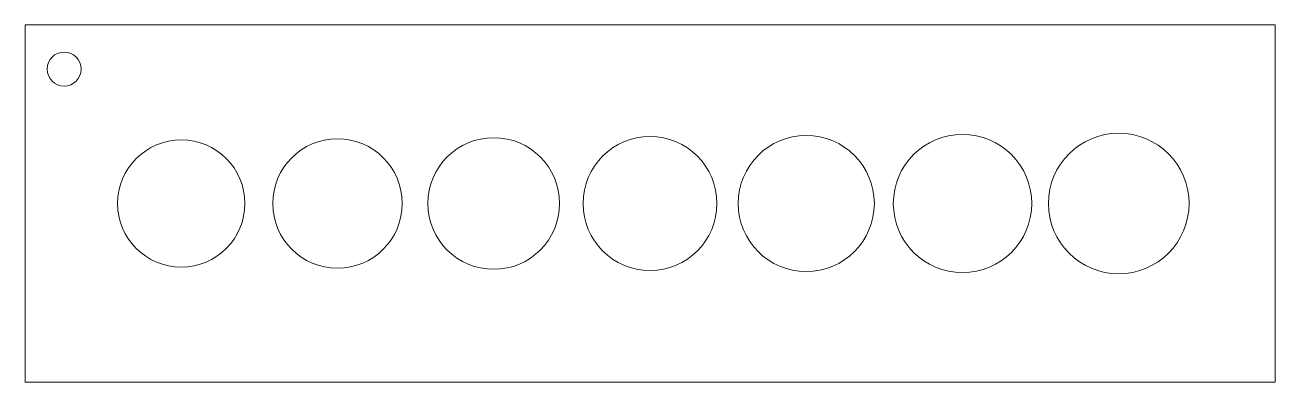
# Model space of a CAD drawing. Header units: millimetres. Extents: x -188 to -132, y -54.1 to -38.1.
import ezdxf

# ---------------------------------------------------------------- set-up
doc = ezdxf.new("R2010")
doc.units = ezdxf.units.MM

msp = doc.modelspace()

# ---------------------------------------------------------------- linework, layer by layer
at = {"color": 7, "linetype": 'Continuous', "lineweight": 15}
for p, q in [((-187.975, -38.135), (-187.975, -54.135)), ((-131.975, -38.135), (-187.975, -38.135)), ((-131.975, -54.135), (-131.975, -38.135)), ((-187.975, -54.135), (-131.975, -54.135))]:
    msp.add_line(p, q, dxfattribs=at)
for centre, radius in [((-186.224, -40.11), 0.76), ((-152.975, -46.135), 3.05), ((-145.975, -46.135), 3.1), ((-138.975, -46.135), 3.15), ((-180.975, -46.135), 2.85), ((-173.975, -46.135), 2.9), ((-166.975, -46.135), 2.95), ((-159.975, -46.135), 3)]:
    msp.add_circle(centre, radius, dxfattribs=at)

doc.saveas('drawing.dxf')
